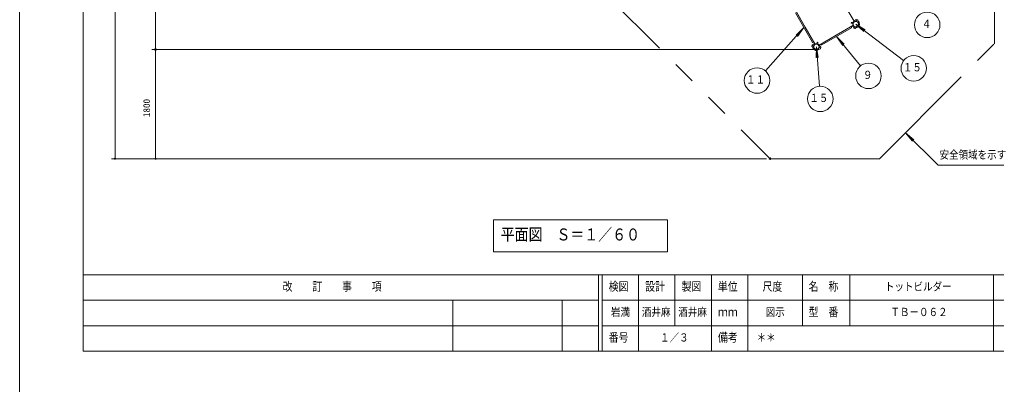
# Model space of a CAD drawing. Units: millimetres on the paper, scale 1:60. Extents: x 0 to 420, y -297 to 594.
# Drawn here: x 0 to 268.3, y 302.9 to 403.1 of the extents above; entities that cross this region are included whole.
import ezdxf
from ezdxf.enums import TextEntityAlignment as Align

# ---------------------------------------------------------------- set-up
doc = ezdxf.new("R2010")
doc.units = ezdxf.units.MM
doc.header["$PDMODE"] = 32
doc.header["$PDSIZE"] = 0.5
doc.linetypes.add('USER3', pattern=[63.5, 31.75, -6.35, 6.35, -6.35, 6.35, -6.35])
doc.layers.add('DEFPOINTS_3', color=7, linetype='Continuous', lineweight=9)
doc.layers.add('LY_1', color=7, linetype='Continuous', lineweight=9)
doc.styles.add('ＭＳ ゴシック', font='')
doc.styles.get('ＭＳ ゴシック').set_extended_font_data('MS Gothic')

# ---------------------------------------------------------------- blocks, each defined once
blk = doc.blocks.new('-000-_DOTSMALL')
at = {"color": 7, "linetype": 'Continuous', "lineweight": 9}
blk.add_circle((0, 0), 0.0625, dxfattribs=at)
blk.add_circle((0, 0), 0.0625, dxfattribs=at)

msp = doc.modelspace()

# ---------------------------------------------------------------- linework, layer by layer
at = {"layer": 'DEFPOINTS_3'}
msp.add_line((0, 594), (0, 297), dxfattribs=at)
at = {"layer": 'LY_1'}
for p, q in [((17.5, 579), (17.5, 312)), ((215.73, 401.069), (213.06, 405.693)), ((213.354, 405.134), (218.063, 396.979)), ((226.512, 407.294), (229.182, 402.669)), ((213.08, 404.975), (217.788, 396.82)), ((229.914, 403.075), (229.786, 403.104)), ((229.837, 402.655), (229.938, 403.034)), ((229.885, 402.642), (229.987, 403.021)), ((230.029, 403.044), (230.154, 403.006)), ((215.73, 401.069), (218.4, 396.444)), ((220.169, 396.414), (228.324, 401.123)), ((220.327, 396.14), (228.482, 400.849)), ((224.234, 398.79), (228.858, 401.46)), ((228.512, 400.962), (228.437, 401.092)), ((229.289, 400.743), (229.173, 400.778)), ((229.432, 401.146), (229.331, 400.766)), ((229.481, 401.133), (229.379, 400.753)), ((229.404, 400.712), (229.522, 400.685)), ((230.568, 401.477), (230.571, 401.477)), ((230.654, 401.799), (230.657, 401.799)), ((224.234, 398.79), (219.609, 396.12)), ((217.652, 395.899), (217.623, 395.771)), ((217.683, 396.013), (217.721, 396.139)), ((218.072, 395.822), (217.693, 395.923)), ((218.085, 395.87), (217.706, 395.972)), ((217.902, 396.79), (218.032, 396.865)), ((218.417, 394.734), (218.417, 394.732)), ((218.739, 394.648), (218.739, 394.645)), ((219.582, 395.417), (219.961, 395.316)), ((219.594, 395.466), (219.974, 395.364)), ((219.984, 395.274), (219.949, 395.158)), ((220.015, 395.389), (220.042, 395.507)), ((220.213, 396.171), (220.138, 396.301)), ((17.5, 333), (402.5, 333)), ((159, 333), (159, 312)), ((160, 333), (160, 312)), ((170, 333), (170, 319)), ((180, 333), (180, 319)), ((190, 333), (190, 312)), ((200, 333), (200, 319)), ((215, 333), (215, 319)), ((267.5, 333), (267.5, 312)), ((215, 326), (332.5, 326)), ((160, 319), (402.5, 319)), ((200, 319), (200, 312)), ((17.5, 312), (402.5, 312))]:
    msp.add_line(p, q, dxfattribs=at)
at = {"layer": 'LY_1', "lineweight": 18}
for p, q in [((26.22, 364.901), (26.22, 549.597)), ((37.359, 394.901), (37.359, 519.597)), ((204.869, 388.988), (215.434, 400.898)), ((215.434, 400.898), (213.255, 398.836)), ((215.434, 400.898), (213.647, 398.489)), ((242.799, 391.848), (229.659, 401.894)), ((229.659, 401.894), (232.192, 400.286)), ((229.659, 401.894), (231.874, 399.871)), ((230.94, 390.371), (224.404, 398.494)), ((224.404, 398.494), (226.482, 396.33)), ((224.404, 398.494), (226.074, 396.002)), ((217.833, 394.901), (36.359, 394.901)), ((37.359, 364.901), (37.359, 394.901)), ((218.833, 395.644), (218.797, 392.644)), ((219.649, 384.805), (218.833, 395.644)), ((218.833, 395.644), (219.319, 392.683)), ((252.238, 363.075), (243.277, 372.036)), ((243.277, 372.036), (245.575, 370.107)), ((243.277, 372.036), (245.206, 369.738)), ((205.1, 364.901), (25.22, 364.901)), ((252.238, 363.075), (273.238, 363.075)), ((177.93, 348.088), (130.13, 348.088)), ((130.13, 348.088), (130.13, 339.288)), ((177.93, 339.288), (177.93, 348.088)), ((130.13, 339.288), (177.93, 339.288)), ((228, 333), (228, 319)), ((17.5, 326), (159, 326)), ((119, 326), (119, 312)), ((149, 326), (149, 312)), ((160, 326), (215, 326)), ((17.5, 319), (159, 319)), ((170, 319), (170, 312))]:
    msp.add_line(p, q, dxfattribs=at)
at = {"layer": 'LY_1', "linetype": 'USER3', "lineweight": 18}
for p, q in [((267.727, 396.486), (267.727, 425.547)), ((153.259, 417.742), (206.099, 364.901)), ((236.143, 364.901), (267.727, 396.486)), ((206.099, 364.901), (236.143, 364.901))]:
    msp.add_line(p, q, dxfattribs=at)
at = {"layer": 'LY_1', "lineweight": 18}
for centre in [(249.278, 401.664), (245.58, 389.722), (202.546, 386.37), (233.134, 387.644), (219.912, 381.315)]:
    msp.add_circle(centre, 3.5, dxfattribs=at)
at = {"layer": 'LY_1'}
for centre, radius in [((228.532, 402.196), 0.108), ((218.833, 395.644), 0.743), ((219.135, 396.771), 0.108)]:
    msp.add_circle(centre, radius, dxfattribs=at)
for centre, radius, start, end in [((229.659, 401.894), 0.833, 126.78718, 203.21282), ((229.659, 401.894), 0.75, 79.27066, 165), ((229.659, 401.894), 1, 107.72719, 121.43254), ((229.11, 402.628), 0.0833, 306.78718, 30), ((229.101, 403.64), 0.833, 287.72719, 317.54116), ((229.777, 403.021), 0.0833, 77, 137.54116), ((229.805, 402.663), 0.0333, 259.27066, 345), ((229.917, 402.633), 0.0333, 165, 250.72934), ((229.659, 401.894), 0.75, 345, 70.72934), ((229.906, 403.043), 0.0333, 345, 77), ((230.019, 403.012), 0.0333, 73, 165), ((230.12, 402.929), 0.0833, 12.45884, 73), ((231.015, 403.127), 0.833, 192.45884, 222.27281), ((229.659, 401.894), 1, 345, 42.27281), ((228.365, 401.051), 0.0833, 30, 120), ((228.44, 400.921), 0.0833, 300, 30), ((229.659, 401.894), 1, 208.56746, 222.27281), ((228.816, 401.532), 0.0833, 300, 23.21282), ((229.659, 401.894), 0.75, 165, 250.72934), ((228.302, 400.66), 0.833, 12.45884, 42.2728), ((229.197, 400.858), 0.0833, 192.45884, 253), ((229.299, 400.775), 0.0333, 253, 345), ((229.411, 400.745), 0.0333, 165, 257), ((229.4, 401.154), 0.0333, 345, 70.72934), ((229.513, 401.124), 0.0333, 79.27066, 165), ((229.659, 401.894), 0.75, 259.27066, 345), ((229.541, 400.766), 0.0833, 257, 317.54116), ((230.217, 400.147), 0.833, 107.72719, 137.54116), ((229.659, 401.894), 1, 287.72719, 345), ((230.575, 401.493), 0.0167, 255, 336.37307), ((229.659, 401.894), 1.017, 336.37307, 345), ((229.659, 401.894), 1.017, 345, 353.62693), ((230.653, 401.783), 0.0167, 353.62693, 75), ((217.706, 395.762), 0.0833, 167, 227.54116), ((217.087, 395.085), 0.833, 17.72719, 47.54116), ((217.685, 395.891), 0.0333, 75, 167), ((217.715, 396.004), 0.0333, 163, 255), ((217.798, 396.105), 0.0833, 102.45884, 163), ((217.6, 397), 0.833, 282.45884, 312.27281), ((217.861, 396.862), 0.0833, 210, 300), ((218.833, 395.644), 1, 197.72719, 255), ((217.99, 396.937), 0.0833, 300, 30), ((218.064, 395.789), 0.0333, 349.27066, 75), ((218.833, 395.644), 0.75, 169.27066, 255), ((218.094, 395.902), 0.0333, 255, 340.72934), ((218.833, 395.644), 0.75, 75, 160.72934), ((218.833, 395.644), 1, 118.56746, 132.27281), ((218.472, 396.486), 0.0833, 210, 293.21282), ((218.433, 394.727), 0.0167, 165, 246.37307), ((218.833, 395.644), 1.017, 246.37307, 255), ((218.833, 395.644), 0.833, 36.78718, 113.21282), ((218.833, 395.644), 1.017, 255, 263.62693), ((218.833, 395.644), 1, 255, 312.27281), ((218.833, 395.644), 0.75, 255, 340.72934), ((218.722, 394.65), 0.0167, 263.62693, 345), ((218.833, 395.644), 0.75, 349.27066, 75), ((219.568, 396.193), 0.0833, 216.78718, 300), ((220.067, 394.287), 0.833, 102.45884, 132.27281), ((219.573, 395.385), 0.0333, 75, 160.72934), ((219.603, 395.498), 0.0333, 169.27066, 255), ((218.833, 395.644), 1, 17.72719, 31.43254), ((220.58, 396.202), 0.833, 197.72719, 227.54116), ((219.869, 395.182), 0.0833, 282.45884, 343), ((219.952, 395.283), 0.0333, 343, 75), ((219.982, 395.396), 0.0333, 255, 347), ((219.961, 395.526), 0.0833, 347, 47.54116), ((220.21, 396.342), 0.0833, 120, 210), ((220.285, 396.212), 0.0833, 210, 300)]:
    msp.add_arc(centre, radius, start, end, dxfattribs=at)
for p in [(37.359, 394.901), (218.833, 394.901), (218.833, 394.901), (206.1, 364.901), (206.1, 364.901)]:
    msp.add_point(p, dxfattribs=at)

# ---------------------------------------------------------------- block references
at = {"layer": 'LY_1', "xscale": 2.32, "yscale": 2.32}
for p, rotation in [((37.359, 394.901), 90), ((37.359, 394.901), 270), ((26.22, 364.901), 270), ((37.359, 364.901), 270)]:
    msp.add_blockref('-000-_DOTSMALL', p, dxfattribs=dict(at, rotation=rotation))

# ---------------------------------------------------------------- texts
at = {"layer": 'LY_1', "style": 'ＭＳ ゴシック', "width": 0.85}
for s, height, p in [('４', 2.199, (247.778, 400.164)), ('９', 2.199, (231.634, 386.144)), ('１５', 2.199, (242.58, 388.222)), ('１１', 2.199, (199.546, 384.87)), ('１５', 2.199, (216.912, 379.815)), ('安全領域を示す', 2.199, (252.654, 364.225)), ('平面図\u3000Ｓ＝１／６０', 3.299, (132.155, 341.438)), ('改\u3000\u3000訂\u3000\u3000事\u3000\u3000項', 2.346, (72.25, 327.9)), ('検図', 2.346, (161.8, 327.9)), ('設計', 2.346, (171.8, 327.9)), ('製図', 2.346, (181.8, 327.9)), ('単位', 2.346, (191.8, 327.9)), ('尺度', 2.346, (204.05, 327.9)), ('名\u3000称', 2.346, (216.7, 327.9)), ('トットビルダー', 2.199, (237.667, 328)), ('岩満', 2.199, (162.417, 321)), ('酒井麻', 2.199, (170.917, 321)), ('酒井麻', 2.199, (180.917, 321)), ('ｍｍ', 2.346, (191.8, 320.9)), ('図示', 2.199, (204.917, 321)), ('型\u3000番', 2.346, (216.7, 320.9)), ('ＴＢ－０６２', 2.199, (239.167, 321)), ('番号', 2.346, (161.8, 313.9)), ('１／３', 2.199, (175.917, 314)), ('備考', 2.346, (191.8, 313.9)), ('＊＊', 2.199, (202.417, 314))]:
    msp.add_text(s, height=height, dxfattribs=at).set_placement(p, align=Align.BOTTOM_LEFT)
at = {"layer": 'LY_1', "style": 'ＭＳ ゴシック'}
msp.add_text('1800', height=1.833, rotation=90, dxfattribs=at).set_placement((36.359, 376.322), align=Align.BOTTOM_LEFT)

doc.saveas('drawing.dxf')
